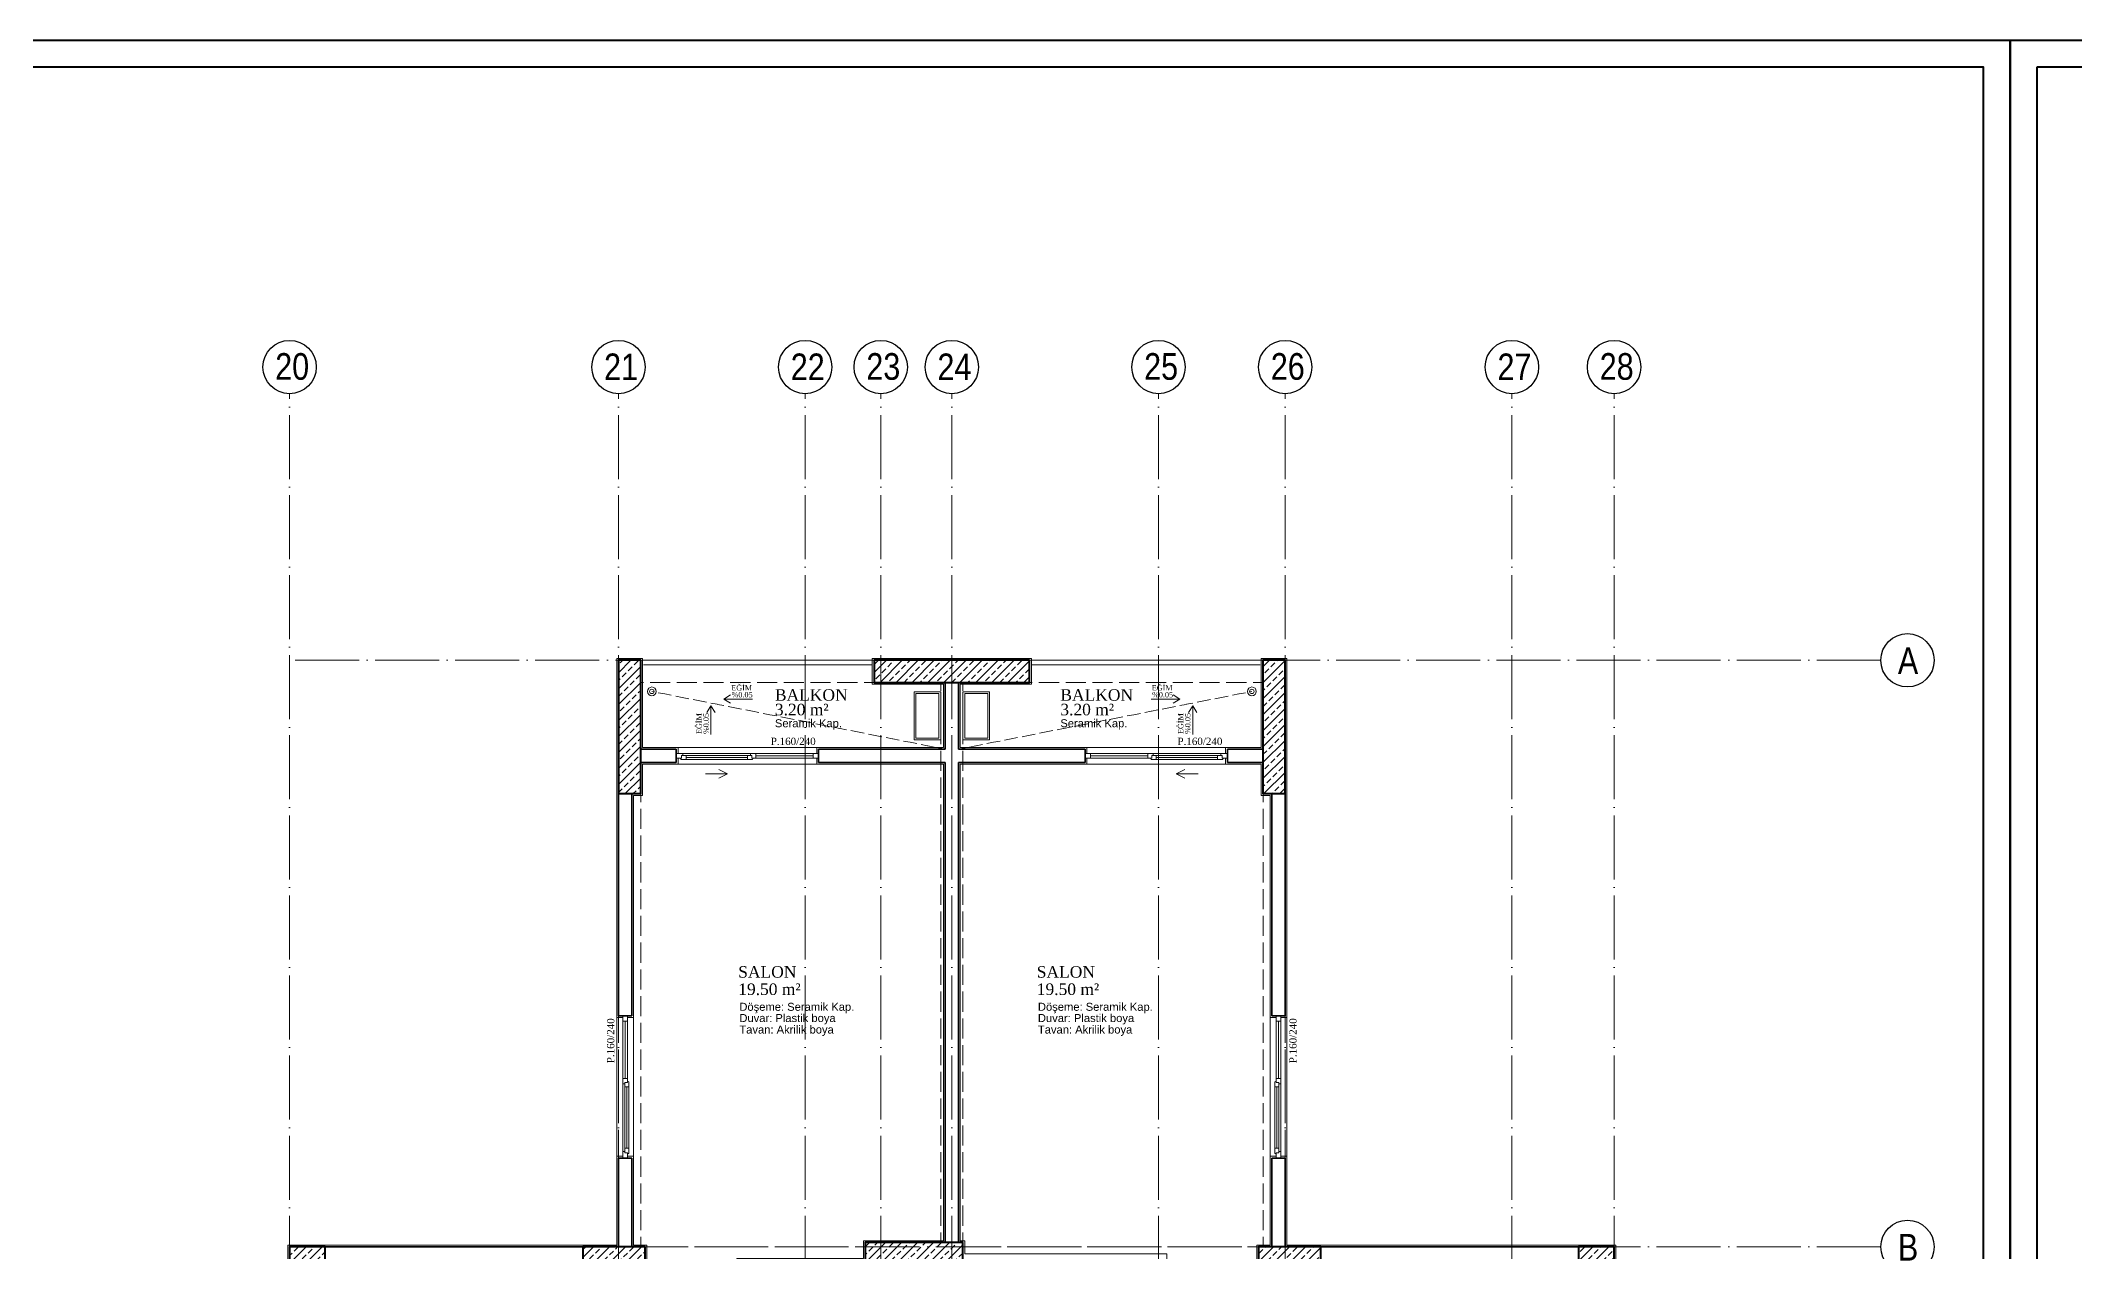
# Model space of a CAD drawing. Header units: millimetres. Extents: x 11587 to 81192, y -36083 to -25300.
# Drawn here: x 40266 to 42554, y -32945 to -31583 of the extents above; entities that cross this region are included whole.
import ezdxf

# ---------------------------------------------------------------- set-up
doc = ezdxf.new("R2010")
doc.units = ezdxf.units.MM
doc.linetypes.add('AKS', pattern=[30, 24, -3, 0, -3])
doc.linetypes.add('IZDUSUM1', pattern=[20, 7.5, -5, 7.5, 0])
for name, color, linetype, lineweight in [('rtm-aks balon', 20, 'Continuous', 25), ('rtm-aks balon yazı', 7, 'Continuous', 20), ('rtm-aks yeni', 7, 'AKS', 20), ('rtm-antet-02', 140, 'Continuous', 40), ('rtm-cam', 141, 'Continuous', 9), ('rtm-duv tugla', 22, 'Continuous', 35), ('rtm-izdusum-üst ince', 8, 'IZDUSUM1', 5), ('rtm-mhl-yazı-adı', 150, 'Continuous', 30), ('rtm-mhl-yazı-m2', 7, 'Continuous', 20), ('rtm-mhl-yazı-malzeme', 253, 'Continuous', 13), ('rtm-pen-ahsap', 35, 'Continuous', 13), ('rtm-plan katmanı-05', 205, 'Continuous', 20), ('rtm-plan katmanı-07', 135, 'Continuous', 9), ('rtm-sembol ok', 7, 'Continuous', 20), ('rtm-sıva', 252, 'Continuous', 15), ('rtm-tarama-betonarme', 51, 'Continuous', 15), ('rtm-tas_betonarme', 50, 'Continuous', 40), ('rtm-tefris vitrifiye', 9, 'Continuous', 9)]:
    doc.layers.add(name, color=color, linetype=linetype, lineweight=lineweight)
doc.styles.add('AKSYAZI', font='ARIALN.TTF')
doc.styles.add('ARIAL', font='times.ttf')
doc.styles.get("Standard").update_dxf_attribs({"font": 'arial.ttf'})
doc.styles.add('VAZ-OLCU', font='times.ttf', dxfattribs={"height": 60})
pattern_1 = [(45, (17971.351, 20249.116), (-8.980256, 8.980256), []), (45, (17980.331, 20249.116), (-8.980256, 8.980256), [6.35, -3.175])]
pattern_2 = [(45, (488032.999, 30119.077), (-8.98025612, 8.98025612), []), (45, (488041.979, 30119.077), (-8.98025612, 8.98025612), [6.35, -3.175])]

# ---------------------------------------------------------------- blocks, each defined once
blk = doc.blocks.new('KİRİŞA')
at = {"layer": 'rtm-izdusum-üst ince', "ltscale": 1.5}
for points in [[(22224.4, -52529.2), (22486.9, -52529.2)], [(22661.9, -52529.2), (22924.4, -52529.2)], [(22224.4, -52554.2), (22486.9, -52554.2)], [(22561.9, -53184.2), (22561.9, -52554.2)], [(22586.9, -53184.2), (22586.9, -52554.2)], [(22661.9, -52554.2), (22924.4, -52554.2)], [(22199.4, -53189.2), (22199.4, -52679.2)], [(22224.4, -53189.2), (22224.4, -52679.2)], [(22924.4, -53189.2), (22924.4, -52679.2)], [(22949.4, -53189.2), (22949.4, -52679.2)], [(21869.4, -53189.2), (22159.4, -53189.2)], [(22229.4, -53189.2), (22561.9, -53189.2)], [(22671.9, -53189.2), (22919.4, -53189.2)], [(22989.4, -53189.2), (23279.4, -53189.2)]]:
    blk.add_lwpolyline(points, dxfattribs=at)

msp = doc.modelspace()

# ---------------------------------------------------------------- hatches: boundary and pattern name
at = {"layer": 'rtm-tarama-betonarme'}
h = msp.add_hatch(dxfattribs=at)
h.set_pattern_fill('ANSI33', color=256, scale=2, style=0)
h.set_pattern_definition(pattern_1)
h.paths.add_polyline_path([(40941.19, -32430.13), (40941.19, -32280.13), (40916.19, -32280.13), (40916.19, -32430.13)])
h = msp.add_hatch(dxfattribs=at)
h.set_pattern_fill('ANSI33', color=256, scale=2, style=0)
h.set_pattern_definition(pattern_1)
h.paths.add_polyline_path([(41378.69, -32280.13), (41203.69, -32280.13), (41203.69, -32305.13), (41378.69, -32305.13)])
h = msp.add_hatch(dxfattribs=at)
h.set_pattern_fill('ANSI33', color=256, scale=2, style=0)
h.set_pattern_definition(pattern_1)
h.paths.add_polyline_path([(41666.19, -32430.13), (41666.19, -32280.13), (41641.19, -32280.13), (41641.19, -32430.13)])
h = msp.add_hatch(dxfattribs=at)
h.set_pattern_fill('ANSI33', color=256, scale=2, style=0)
h.set_pattern_definition(pattern_2)
h.paths.add_polyline_path([(40546.19, -33020.13), (40586.19, -33020.13), (40586.19, -32940.13), (40546.19, -32940.13)])
h = msp.add_hatch(dxfattribs=at)
h.set_pattern_fill('ANSI33', color=256, scale=2, style=0)
h.set_pattern_definition(pattern_2)
h.paths.add_polyline_path([(40876.19, -32940.13), (40876.19, -32975.13), (40946.19, -32975.13), (40946.19, -32940.13)])
h = msp.add_hatch(dxfattribs=at)
h.set_pattern_fill('ANSI33', color=256, scale=2, style=0)
h.set_pattern_definition(pattern_2)
h.paths.add_polyline_path([(41193.69, -32935.13), (41193.69, -32965.13), (41303.69, -32965.13), (41303.69, -32935.13)])
h = msp.add_hatch(dxfattribs=at)
h.set_pattern_fill('ANSI33', color=256, scale=2, style=0)
h.set_pattern_definition(pattern_1)
h.paths.add_polyline_path([(41636.19, -32940.13), (41636.19, -32975.13), (41706.19, -32975.13), (41706.19, -32940.13)])
h = msp.add_hatch(dxfattribs=at)
h.set_pattern_fill('ANSI33', color=256, scale=2, style=0)
h.set_pattern_definition(pattern_1)
h.paths.add_polyline_path([(42036.19, -32940.13), (41996.19, -32940.13), (41996.19, -33020.13), (42036.19, -33020.13)])

# ---------------------------------------------------------------- linework, layer by layer
at = {"layer": 'rtm-aks balon'}
for centre in [(40546.19, -31950.13), (40916.19, -31950.13), (41126.19, -31950.13), (41211.19, -31950.13), (41291.19, -31950.13), (41523.69, -31950.13), (41666.19, -31950.13), (41921.19, -31950.13), (42036.19, -31950.13), (42366.19, -32280.13), (42366.19, -32940.13)]:
    msp.add_circle(centre, 30, dxfattribs=at)
at = {"layer": 'rtm-aks yeni', "ltscale": 3}
for p, q in [((40546.19, -35680.13), (40546.19, -31980.13)), ((40916.19, -35680.13), (40916.19, -31980.13)), ((41126.19, -35680.13), (41126.19, -31980.13)), ((41211.19, -35680.13), (41211.19, -31980.13)), ((41291.19, -35680.13), (41291.19, -31980.13)), ((41523.69, -35680.13), (41523.69, -31980.13)), ((41666.19, -35680.13), (41666.19, -31980.13)), ((41921.19, -35680.13), (41921.19, -31980.13)), ((42036.19, -35680.13), (42036.19, -31980.13)), ((42336.19, -32280.13), (40546.19, -32280.13)), ((42336.19, -32940.13), (40546.19, -32940.13))]:
    msp.add_line(p, q, dxfattribs=at)
at = {"layer": 'rtm-antet-02'}
for points in [[(33826.61, -31582.89), (33826.61, -36082.89), (42481.61, -36082.89), (42481.61, -31582.89), (33826.61, -31582.89)], [(42481.61, -31582.89), (42481.61, -36082.89), (51136.61, -36082.89), (51136.61, -31582.89), (42481.61, -31582.89)]]:
    msp.add_lwpolyline(points, dxfattribs=at)
for points in [[(33856.61, -31612.89), (33856.61, -36052.89), (42451.61, -36052.89), (42451.61, -31612.89)], [(42511.61, -31612.89), (42511.61, -36052.89), (51106.61, -36052.89), (51106.61, -31612.89)]]:
    msp.add_lwpolyline(points, close=True, dxfattribs=at)
at = {"layer": 'rtm-cam'}
for p, q in [((40992.19, -32389.38), (41061.19, -32389.38)), ((41070.69, -32387.63), (41135.19, -32387.63)), ((41511.69, -32387.63), (41447.19, -32387.63)), ((41590.19, -32389.38), (41521.19, -32389.38)), ((40923.69, -32750.63), (40923.69, -32686.13)), ((41658.69, -32750.63), (41658.69, -32686.13)), ((40925.44, -32829.13), (40925.44, -32760.13)), ((41656.94, -32829.13), (41656.94, -32760.13))]:
    msp.add_line(p, q, dxfattribs=at)
at = {"layer": 'rtm-duv tugla'}
for points in [[(41283.69, -32380.13), (41283.69, -32305.13)], [(41298.69, -32380.13), (41298.69, -32305.13)], [(40981.19, -32380.13), (40941.19, -32380.13)], [(40981.19, -32380.13), (40981.19, -32395.13)], [(41283.69, -32380.13), (41141.19, -32380.13)], [(41141.19, -32380.13), (41141.19, -32395.13)], [(41441.19, -32380.13), (41298.69, -32380.13)], [(41441.19, -32380.13), (41441.19, -32395.13)], [(41641.19, -32380.13), (41601.19, -32380.13)], [(41601.19, -32380.13), (41601.19, -32395.13)], [(40981.19, -32395.13), (40941.19, -32395.13)], [(41283.69, -32395.13), (41141.19, -32395.13)], [(41283.69, -32935.13), (41283.69, -32395.13)], [(41441.19, -32395.13), (41298.69, -32395.13)], [(41298.69, -32935.13), (41298.69, -32395.13)], [(41641.19, -32395.13), (41601.19, -32395.13)], [(40916.19, -32430.13), (40916.19, -32680.13)], [(40931.19, -32430.13), (40931.19, -32680.13)], [(41651.19, -32430.13), (41651.19, -32680.13)], [(41666.19, -32430.13), (41666.19, -32680.13)], [(40916.19, -32680.13), (40931.19, -32680.13)], [(41666.19, -32680.13), (41651.19, -32680.13)], [(40916.19, -32840.13), (40931.19, -32840.13)], [(40916.19, -32840.13), (40916.19, -32940.13)], [(40931.19, -32840.13), (40931.19, -32940.13)], [(41666.19, -32840.13), (41651.19, -32840.13)], [(41651.19, -32840.13), (41651.19, -32940.13)], [(41666.19, -32840.13), (41666.19, -32940.13)], [(40876.19, -32940.13), (40586.19, -32940.13)], [(41996.19, -32940.13), (41706.19, -32940.13)]]:
    msp.add_lwpolyline(points, dxfattribs=at)
at = {"layer": 'rtm-izdusum-üst ince'}
for points in [[(41283.69, -32380.13), (40953.69, -32315.13)], [(41298.69, -32380.13), (41628.69, -32315.13)]]:
    msp.add_lwpolyline(points, dxfattribs=at)
at = {"layer": 'rtm-pen-ahsap'}
for p, q in [((40988.69, -32385.13), (40981.19, -32385.13)), ((40981.19, -32390.13), (40987.19, -32390.13)), ((40986.56, -32391.63), (40992.19, -32391.63)), ((40987.19, -32387.13), (40992.19, -32387.13)), ((40987.19, -32387.13), (40987.19, -32390.13)), ((40988.69, -32385.13), (40988.69, -32387.13)), ((41061.19, -32387.13), (40992.19, -32387.13)), ((40992.19, -32387.13), (40992.19, -32391.63)), ((41061.19, -32391.63), (40992.19, -32391.63)), ((41066.19, -32387.13), (41061.19, -32387.13)), ((41061.19, -32387.13), (41061.19, -32391.63)), ((41066.83, -32391.63), (41061.19, -32391.63)), ((41072.19, -32385.13), (41064.69, -32385.13)), ((41064.69, -32387.13), (41064.69, -32385.13)), ((41066.19, -32387.13), (41066.19, -32390.13)), ((41066.19, -32390.13), (41070.69, -32390.13)), ((41070.69, -32385.13), (41070.69, -32390.13)), ((41130.19, -32390.13), (41070.69, -32390.13)), ((41072.19, -32385.13), (41141.19, -32385.13)), ((41130.19, -32390.13), (41135.83, -32390.13)), ((41135.19, -32385.13), (41135.19, -32390.13)), ((41141.19, -32390.13), (41135.19, -32390.13)), ((41510.19, -32385.13), (41441.19, -32385.13)), ((41441.19, -32390.13), (41447.19, -32390.13)), ((41452.19, -32390.13), (41446.56, -32390.13)), ((41447.19, -32385.13), (41447.19, -32390.13)), ((41452.19, -32390.13), (41511.69, -32390.13)), ((41510.19, -32385.13), (41517.69, -32385.13)), ((41511.69, -32385.13), (41511.69, -32390.13)), ((41516.19, -32390.13), (41511.69, -32390.13)), ((41515.56, -32391.63), (41521.19, -32391.63)), ((41516.19, -32387.13), (41521.19, -32387.13)), ((41516.19, -32387.13), (41516.19, -32390.13)), ((41517.69, -32387.13), (41517.69, -32385.13)), ((41521.19, -32387.13), (41590.19, -32387.13)), ((41521.19, -32387.13), (41521.19, -32391.63)), ((41521.19, -32391.63), (41590.19, -32391.63)), ((41595.19, -32387.13), (41590.19, -32387.13)), ((41590.19, -32387.13), (41590.19, -32391.63)), ((41595.83, -32391.63), (41590.19, -32391.63)), ((41593.69, -32385.13), (41593.69, -32387.13)), ((41593.69, -32385.13), (41601.19, -32385.13)), ((41595.19, -32387.13), (41595.19, -32390.13)), ((41601.19, -32390.13), (41595.19, -32390.13)), ((40921.19, -32749.13), (40921.19, -32680.13)), ((40921.19, -32686.13), (40926.19, -32686.13)), ((40926.19, -32680.13), (40926.19, -32686.13)), ((40926.19, -32691.13), (40926.19, -32685.5)), ((40926.19, -32691.13), (40926.19, -32750.63)), ((41656.19, -32680.13), (41656.19, -32686.13)), ((41656.19, -32691.13), (41656.19, -32685.5)), ((41661.19, -32686.13), (41656.19, -32686.13)), ((41656.19, -32691.13), (41656.19, -32750.63)), ((41661.19, -32749.13), (41661.19, -32680.13)), ((40921.19, -32749.13), (40921.19, -32756.63)), ((40921.19, -32750.63), (40926.19, -32750.63)), ((40923.19, -32756.63), (40921.19, -32756.63)), ((40923.19, -32755.13), (40923.19, -32760.13)), ((40923.19, -32755.13), (40926.19, -32755.13)), ((40926.19, -32755.13), (40926.19, -32750.63)), ((40927.69, -32754.5), (40927.69, -32760.13)), ((41654.69, -32754.5), (41654.69, -32760.13)), ((41656.19, -32755.13), (41656.19, -32750.63)), ((41661.19, -32750.63), (41656.19, -32750.63)), ((41659.19, -32755.13), (41656.19, -32755.13)), ((41659.19, -32755.13), (41659.19, -32760.13)), ((41659.19, -32756.63), (41661.19, -32756.63)), ((41661.19, -32749.13), (41661.19, -32756.63)), ((40923.19, -32760.13), (40923.19, -32829.13)), ((40923.19, -32760.13), (40927.69, -32760.13)), ((40927.69, -32760.13), (40927.69, -32829.13)), ((41654.69, -32760.13), (41654.69, -32829.13)), ((41659.19, -32760.13), (41654.69, -32760.13)), ((41659.19, -32760.13), (41659.19, -32829.13)), ((40921.19, -32832.63), (40923.19, -32832.63)), ((40921.19, -32832.63), (40921.19, -32840.13)), ((40923.19, -32834.13), (40923.19, -32829.13)), ((40923.19, -32829.13), (40927.69, -32829.13)), ((40923.19, -32834.13), (40926.19, -32834.13)), ((40926.19, -32840.13), (40926.19, -32834.13)), ((40927.69, -32834.77), (40927.69, -32829.13)), ((41654.69, -32834.77), (41654.69, -32829.13)), ((41659.19, -32829.13), (41654.69, -32829.13)), ((41656.19, -32840.13), (41656.19, -32834.13)), ((41659.19, -32834.13), (41656.19, -32834.13)), ((41659.19, -32834.13), (41659.19, -32829.13)), ((41661.19, -32832.63), (41659.19, -32832.63)), ((41661.19, -32832.63), (41661.19, -32840.13))]:
    msp.add_line(p, q, dxfattribs=at)
for points in [[(40986.56, -32391.63), (40985.69, -32390.13)], [(41066.83, -32391.63), (41067.69, -32390.13)], [(41515.56, -32391.63), (41514.69, -32390.13)], [(41595.83, -32391.63), (41596.69, -32390.13)], [(40927.69, -32754.5), (40926.19, -32753.63)], [(41654.69, -32754.5), (41656.19, -32753.63)], [(40927.69, -32834.77), (40926.19, -32835.64)], [(41654.69, -32834.77), (41656.19, -32835.64)]]:
    msp.add_lwpolyline(points, dxfattribs=at)
at = {"layer": 'rtm-plan katmanı-05'}
for points in [[(41200.69, -32280.06), (40944.19, -32280.06)], [(41200.69, -32285.06), (40944.19, -32285.06)], [(41381.69, -32280.06), (41638.19, -32280.06)], [(41381.69, -32285.06), (41638.19, -32285.06)]]:
    msp.add_lwpolyline(points, dxfattribs=at)
at = {"layer": 'rtm-plan katmanı-05', "ltscale": 0.6}
for points in [[(41139.19, -32378.13), (40983.19, -32378.13)], [(41443.19, -32378.13), (41599.19, -32378.13)], [(41139.19, -32397.13), (40983.19, -32397.13)], [(41443.19, -32397.13), (41599.19, -32397.13)], [(40914.19, -32682.13), (40914.19, -32838.13)], [(40933.19, -32682.13), (40933.19, -32838.13)], [(41649.19, -32682.13), (41649.19, -32838.13)], [(41668.19, -32682.13), (41668.19, -32838.13)]]:
    msp.add_lwpolyline(points, dxfattribs=at)
at = {"layer": 'rtm-plan katmanı-05'}
for centre, radius in [((40953.69, -32315.13), 5), ((40953.69, -32315.13), 2.5), ((41628.69, -32315.13), 5), ((41628.69, -32315.13), 2.5)]:
    msp.add_circle(centre, radius, dxfattribs=at)
at = {"layer": 'rtm-plan katmanı-07'}
for points in [[(41064.69, -32385.13), (40988.69, -32385.13)], [(41517.69, -32385.13), (41593.69, -32385.13)], [(40921.19, -32756.63), (40921.19, -32832.63)], [(41661.19, -32756.63), (41661.19, -32832.63)]]:
    msp.add_lwpolyline(points, dxfattribs=at)
at = {"layer": 'rtm-sembol ok'}
for points in [[(41034.64, -32323.75), (41042.04, -32319.08)], [(41066.96, -32323.75), (41034.64, -32323.75)], [(41034.64, -32323.75), (41042.04, -32328.42)], [(41515.42, -32323.75), (41547.75, -32323.75)], [(41547.75, -32323.75), (41540.34, -32319.08)], [(41547.75, -32323.75), (41540.34, -32328.42)], [(41020.12, -32331.36), (41015.45, -32338.76)], [(41020.12, -32363.69), (41020.12, -32331.36)], [(41020.12, -32331.36), (41024.79, -32338.76)], [(41562.26, -32331.36), (41557.59, -32338.76)], [(41562.26, -32363.69), (41562.26, -32331.36)], [(41562.26, -32331.36), (41566.93, -32338.76)], [(41013.94, -32407.82), (41038.94, -32407.82)], [(41038.94, -32407.82), (41028.94, -32402.82)], [(41038.94, -32407.82), (41028.94, -32412.82)], [(41543.44, -32407.82), (41553.44, -32402.82)], [(41568.44, -32407.82), (41543.44, -32407.82)], [(41543.44, -32407.82), (41553.44, -32412.82)]]:
    msp.add_lwpolyline(points, dxfattribs=at)
at = {"layer": 'rtm-sıva'}
for points in [[(40914.19, -32682.13), (40914.19, -32278.13), (40943.19, -32278.13), (40943.19, -32378.13), (40983.19, -32378.13), (40983.19, -32385.13)], [(41443.19, -32385.13), (41443.19, -32378.13), (41300.69, -32378.13), (41300.69, -32307.13), (41380.69, -32307.13), (41380.69, -32278.13), (41201.69, -32278.13), (41201.69, -32307.13), (41281.69, -32307.13), (41281.69, -32378.13), (41139.19, -32378.13), (41139.19, -32385.13)], [(41668.19, -32682.13), (41668.19, -32278.13), (41639.19, -32278.13), (41639.19, -32378.13), (41599.19, -32378.13), (41599.19, -32385.13)], [(40933.19, -32682.13), (40933.19, -32432.13), (40943.19, -32432.13), (40943.19, -32397.13), (40983.19, -32397.13), (40983.19, -32390.13)], [(41139.19, -32390.13), (41139.19, -32397.13), (41281.69, -32397.13), (41281.69, -32933.13), (41191.69, -32933.13), (41191.69, -32953.13), (41049.19, -32953.13), (41049.19, -32967.13), (41209.19, -32967.13), (41209.19, -32980.13)], [(41373.19, -32980.13), (41373.19, -32967.13), (41533.19, -32967.13), (41533.19, -32948.13), (41305.69, -32948.13), (41305.69, -32933.13), (41300.69, -32933.13), (41300.69, -32397.13), (41443.19, -32397.13), (41443.19, -32390.13)], [(41649.19, -32682.13), (41649.19, -32432.13), (41639.19, -32432.13), (41639.19, -32397.13), (41599.19, -32397.13), (41599.19, -32390.13)], [(40914.19, -32682.13), (40921.19, -32682.13)], [(40926.19, -32682.13), (40933.19, -32682.13)], [(41656.19, -32682.13), (41649.19, -32682.13)], [(41668.19, -32682.13), (41661.19, -32682.13)], [(40551.19, -33052.13), (40544.19, -33052.13), (40544.19, -32938.13), (40914.19, -32938.13), (40914.19, -32838.13)], [(40914.19, -32838.13), (40921.19, -32838.13)], [(40926.19, -32838.13), (40933.19, -32838.13)], [(40933.19, -33045.13), (40933.19, -32977.13), (40948.19, -32977.13), (40948.19, -32938.13), (40933.19, -32938.13), (40933.19, -32838.13)], [(41649.19, -33045.13), (41649.19, -32977.13), (41634.19, -32977.13), (41634.19, -32938.13), (41649.19, -32938.13), (41649.19, -32838.13)], [(41656.19, -32838.13), (41649.19, -32838.13)], [(41668.19, -32838.13), (41661.19, -32838.13)], [(42031.19, -33052.13), (42038.19, -33052.13), (42038.19, -32938.13), (41668.19, -32938.13), (41668.19, -32838.13)]]:
    msp.add_lwpolyline(points, dxfattribs=at)
at = {"layer": 'rtm-tas_betonarme'}
for points in [[(40941.19, -32280.13), (40916.19, -32280.13), (40916.19, -32430.13), (40941.19, -32430.13)], [(41378.69, -32280.13), (41203.69, -32280.13), (41203.69, -32305.13), (41378.69, -32305.13)], [(41666.19, -32280.13), (41641.19, -32280.13), (41641.19, -32430.13), (41666.19, -32430.13)], [(40586.19, -32940.13), (40546.19, -32940.13), (40546.19, -33020.13), (40586.19, -33020.13)], [(40946.19, -32940.13), (40876.19, -32940.13), (40876.19, -32975.13), (40946.19, -32975.13)], [(41303.69, -32935.13), (41193.69, -32935.13), (41193.69, -32965.13), (41303.69, -32965.13)], [(41706.19, -32940.13), (41636.19, -32940.13), (41636.19, -32975.13), (41706.19, -32975.13)], [(42036.19, -32940.13), (41996.19, -32940.13), (41996.19, -33020.13), (42036.19, -33020.13)]]:
    msp.add_lwpolyline(points, close=True, dxfattribs=at)
at = {"layer": 'rtm-tefris vitrifiye'}
for points in [[(41278.69, -32315.63), (41248.69, -32315.63), (41248.69, -32369.63), (41278.69, -32369.63)], [(41276.69, -32317.63), (41250.69, -32317.63), (41250.69, -32367.63), (41276.69, -32367.63)], [(41333.69, -32315.63), (41303.69, -32315.63), (41303.69, -32369.63), (41333.69, -32369.63)], [(41331.69, -32317.63), (41305.69, -32317.63), (41305.69, -32367.63), (41331.69, -32367.63)]]:
    msp.add_lwpolyline(points, close=True, dxfattribs=at)

# ---------------------------------------------------------------- block references
at = {"layer": 'rtm-izdusum-üst ince', "xscale": -1}
msp.add_blockref('KİRİŞA', (63865.62, 20249.12), dxfattribs=at)

# ---------------------------------------------------------------- texts
at = {"layer": 'rtm-aks balon yazı', "char_height": 30, "width": 27.7214, "attachment_point": 7, "style": 'AKSYAZI'}
for s, insert in [('20', (40529.97, -31964.9)), ('21', (40899.97, -31964.9)), ('22', (41109.97, -31964.9)), ('23', (41194.97, -31964.9)), ('24', (41274.97, -31964.9)), ('25', (41507.47, -31964.9)), ('26', (41649.97, -31964.9)), ('27', (41904.97, -31964.9)), ('28', (42019.97, -31964.9)), ('A', (42355.4, -32295.55)), ('B', (42355.4, -32955.55))]:
    msp.add_mtext(s, dxfattribs=dict(at, insert=insert))
at = {"layer": 'rtm-mhl-yazı-adı', "style": 'ARIAL'}
for s, height, p in [('EĞİM', 6, (41043.05, -32314.08)), ('%%%0.05', 6, (41043.39, -32321.84)), ('BALKON', 13, (41092.14, -32325.61)), ('BALKON', 13, (41413.22, -32325.61)), ('EĞİM', 6, (41516.06, -32314.08)), ('%%%0.05', 6, (41516.4, -32321.84)), ('SALON', 13, (41050.88, -32637.21)), ('SALON', 13, (41386.71, -32637.21))]:
    msp.add_text(s, height=height, dxfattribs=at).set_placement(p)
for s, p in [('EĞİM', (41009.75, -32363.07)), ('%%%0.05', (41017.74, -32363.07)), ('EĞİM', (41551.54, -32363.07)), ('%%%0.05', (41559.53, -32363.07))]:
    msp.add_text(s, height=6, rotation=90, dxfattribs=at).set_placement(p)
at = {"layer": 'rtm-mhl-yazı-m2', "style": 'ARIAL'}
for s, p in [('3.20 m² ', (41092.14, -32342.02)), ('3.20 m² ', (41413.22, -32342.02)), ('19.50 m² ', (41050.88, -32656.7)), ('19.50 m² ', (41386.71, -32656.7))]:
    msp.add_text(s, height=13, dxfattribs=at).set_placement(p)
at = {"layer": 'rtm-mhl-yazı-malzeme'}
for s, p in [('Seramik Kap.', (41092.14, -32355.43)), ('Seramik Kap.', (41413.22, -32355.43)), ('Döşeme: Seramik Kap.', (41052.17, -32674.47)), ('Döşeme: Seramik Kap.', (41388, -32674.47)), ('Tavan: Akrilik boya ', (41052.17, -32700.07)), ('Duvar: Plastik boya ', (41052.17, -32687.14)), ('Tavan: Akrilik boya ', (41388, -32700.07)), ('Duvar: Plastik boya ', (41388, -32687.14))]:
    msp.add_text(s, height=9, dxfattribs=at).set_placement(p)
at = {"layer": 'rtm-mhl-yazı-malzeme', "style": 'VAZ-OLCU'}
for rotation, p in [(359.9602, (41087.47, -32375.38)), (359.9602, (41545.01, -32375.38)), (89.9602, (40911.44, -32733.44)), (89.9602, (41678.97, -32733.44))]:
    msp.add_text('P.160/240', height=8.192, rotation=rotation, dxfattribs=at).set_placement(p)

doc.saveas('drawing.dxf')
